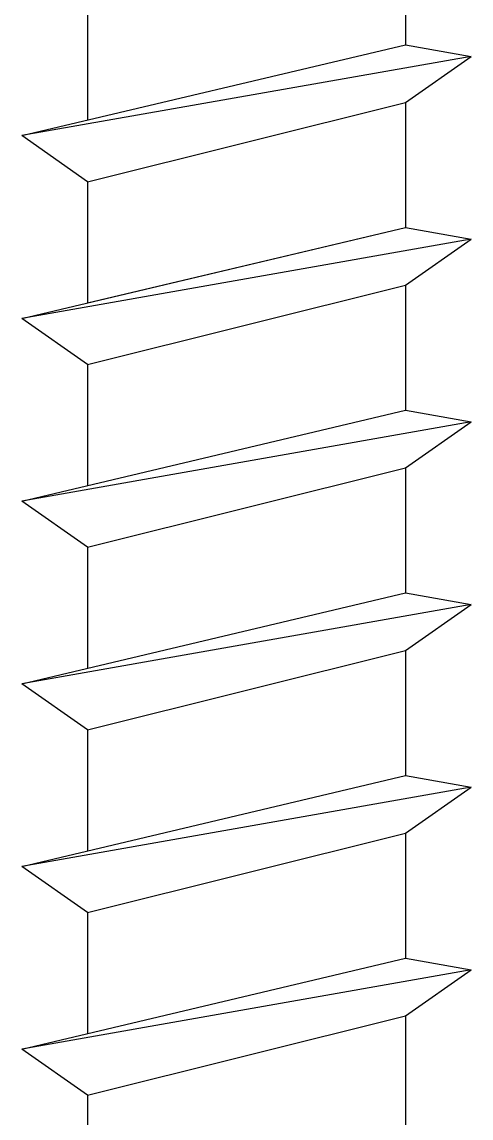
# Model space of a CAD drawing. Header units: inches. Extents: x -2661 to 42767, y -1222 to 9099.
# Drawn here: x 1930.687 to 1930.933, y 1413.31 to 1413.91 of the extents above; entities that cross this region are included whole.
import ezdxf

# ---------------------------------------------------------------- set-up
doc = ezdxf.new("R2010")
doc.units = ezdxf.units.IN
doc.header["$LTSCALE"] = 12
doc.header["$MEASUREMENT"] = 0
doc.layers.get('0').update_dxf_attribs({"linetype": 'CONTINUOUS'})
doc.layers.add('S-FASTENERS', color=2, linetype='CONTINUOUS')
doc.layers.add('S-SIMPSON', color=2, linetype='CONTINUOUS')

# ---------------------------------------------------------------- blocks, each defined once
blk = doc.blocks.new('SDS.25X6-f')
at = {"layer": 'S-SIMPSON', "color": 1}
for p, q in [((0.087, -3.58156), (0.087, -3.65)), ((0.087, -3.58156), (0.087, -3.65)), ((0.087, -3.58156), (0.087, -3.65)), ((0.087, -3.58156), (0.087, -3.65)), ((0.087, -3.58156), (0.087, -3.65)), ((0.087, -3.58156), (0.087, -3.65)), ((0.087, -3.58156), (0.087, -3.65)), ((0.087, -3.58156), (0.087, -3.65)), ((0.087, -3.58156), (0.087, -3.65)), ((0.087, -3.58156), (0.087, -3.65)), ((0.087, -3.58156), (0.087, -3.65)), ((-0.087, -3.62493), (-0.087, -3.6912)), ((-0.087, -3.62493), (-0.087, -3.6912)), ((-0.087, -3.62493), (-0.087, -3.6912)), ((-0.087, -3.62493), (-0.087, -3.6912)), ((-0.087, -3.62493), (-0.087, -3.6912)), ((-0.087, -3.62493), (-0.087, -3.6912)), ((-0.087, -3.62493), (-0.087, -3.6912)), ((-0.087, -3.62493), (-0.087, -3.6912)), ((-0.087, -3.62493), (-0.087, -3.6912)), ((-0.087, -3.62493), (-0.087, -3.6912)), ((-0.087, -3.62493), (-0.087, -3.6912)), ((-0.123, -3.69972), (0.087, -3.65)), ((-0.123, -3.69972), (0.087, -3.65)), ((-0.123, -3.69972), (0.087, -3.65)), ((-0.123, -3.69972), (0.087, -3.65)), ((-0.123, -3.69972), (0.087, -3.65)), ((-0.123, -3.69972), (0.087, -3.65)), ((-0.123, -3.69972), (0.087, -3.65)), ((-0.123, -3.69972), (0.087, -3.65)), ((-0.123, -3.69972), (0.087, -3.65)), ((-0.123, -3.69972), (0.087, -3.65)), ((-0.123, -3.69972), (0.087, -3.65)), ((0.087, -3.65), (0.123, -3.65635)), ((0.087, -3.65), (0.123, -3.65635)), ((0.087, -3.65), (0.123, -3.65635)), ((0.087, -3.65), (0.123, -3.65635)), ((0.087, -3.65), (0.123, -3.65635)), ((0.087, -3.65), (0.123, -3.65635)), ((0.087, -3.65), (0.123, -3.65635)), ((0.087, -3.65), (0.123, -3.65635)), ((0.087, -3.65), (0.123, -3.65635)), ((0.087, -3.65), (0.123, -3.65635)), ((0.087, -3.65), (0.123, -3.65635)), ((0.123, -3.65635), (-0.123, -3.69972)), ((0.123, -3.65635), (-0.123, -3.69972)), ((0.123, -3.65635), (-0.123, -3.69972)), ((0.123, -3.65635), (-0.123, -3.69972)), ((0.123, -3.65635), (-0.123, -3.69972)), ((0.123, -3.65635), (-0.123, -3.69972)), ((0.123, -3.65635), (-0.123, -3.69972)), ((0.123, -3.65635), (-0.123, -3.69972)), ((0.123, -3.65635), (-0.123, -3.69972)), ((0.123, -3.65635), (-0.123, -3.69972)), ((0.123, -3.65635), (-0.123, -3.69972)), ((0.087, -3.68156), (0.123, -3.65635)), ((0.087, -3.68156), (0.123, -3.65635)), ((0.087, -3.68156), (0.123, -3.65635)), ((0.087, -3.68156), (0.123, -3.65635)), ((0.087, -3.68156), (0.123, -3.65635)), ((0.087, -3.68156), (0.123, -3.65635)), ((0.087, -3.68156), (0.123, -3.65635)), ((0.087, -3.68156), (0.123, -3.65635)), ((0.087, -3.68156), (0.123, -3.65635)), ((0.087, -3.68156), (0.123, -3.65635)), ((0.087, -3.68156), (0.123, -3.65635)), ((-0.087, -3.72493), (0.087, -3.68156)), ((-0.087, -3.72493), (0.087, -3.68156)), ((-0.087, -3.72493), (0.087, -3.68156)), ((-0.087, -3.72493), (0.087, -3.68156)), ((-0.087, -3.72493), (0.087, -3.68156)), ((-0.087, -3.72493), (0.087, -3.68156)), ((-0.087, -3.72493), (0.087, -3.68156)), ((-0.087, -3.72493), (0.087, -3.68156)), ((-0.087, -3.72493), (0.087, -3.68156)), ((-0.087, -3.72493), (0.087, -3.68156)), ((-0.087, -3.72493), (0.087, -3.68156)), ((0.087, -3.68156), (0.087, -3.75)), ((0.087, -3.68156), (0.087, -3.75)), ((0.087, -3.68156), (0.087, -3.75)), ((0.087, -3.68156), (0.087, -3.75)), ((0.087, -3.68156), (0.087, -3.75)), ((0.087, -3.68156), (0.087, -3.75)), ((0.087, -3.68156), (0.087, -3.75)), ((0.087, -3.68156), (0.087, -3.75)), ((-0.087, -3.72493), (-0.123, -3.69972)), ((-0.087, -3.72493), (-0.123, -3.69972)), ((-0.087, -3.72493), (-0.123, -3.69972)), ((-0.087, -3.72493), (-0.123, -3.69972)), ((-0.087, -3.72493), (-0.123, -3.69972)), ((-0.087, -3.72493), (-0.123, -3.69972)), ((-0.087, -3.72493), (-0.123, -3.69972)), ((-0.087, -3.72493), (-0.123, -3.69972)), ((-0.087, -3.72493), (-0.123, -3.69972)), ((-0.087, -3.72493), (-0.123, -3.69972)), ((-0.087, -3.72493), (-0.123, -3.69972)), ((-0.087, -3.72493), (-0.123, -3.69972)), ((-0.087, -3.72493), (-0.123, -3.69972)), ((-0.087, -3.72493), (0, -3.70324)), ((-0.087, -3.72493), (0, -3.70324)), ((-0.087, -3.72493), (-0.087, -3.7912)), ((-0.087, -3.72493), (-0.087, -3.7912)), ((-0.087, -3.72493), (-0.087, -3.7912)), ((-0.087, -3.72493), (-0.087, -3.7912)), ((-0.087, -3.72493), (-0.087, -3.7912)), ((-0.087, -3.72493), (-0.087, -3.7912)), ((-0.087, -3.72493), (-0.087, -3.7912)), ((-0.087, -3.72493), (-0.087, -3.7912)), ((-0.087, -3.72493), (-0.087, -3.7912)), ((-0.087, -3.72493), (-0.087, -3.7912)), ((-0.123, -3.79972), (0.087, -3.75)), ((-0.123, -3.79972), (0.087, -3.75)), ((-0.123, -3.79972), (0.087, -3.75)), ((-0.123, -3.79972), (0.087, -3.75)), ((-0.123, -3.79972), (0.087, -3.75)), ((-0.123, -3.79972), (0.087, -3.75)), ((-0.123, -3.79972), (0.087, -3.75)), ((-0.123, -3.79972), (0.087, -3.75)), ((-0.087, -3.7912), (0.087, -3.75)), ((0.087, -3.75), (0.123, -3.75635)), ((0.087, -3.75), (0.123, -3.75635)), ((0.087, -3.75), (0.123, -3.75635)), ((0.087, -3.75), (0.123, -3.75635)), ((0.087, -3.75), (0.123, -3.75635)), ((0.087, -3.75), (0.123, -3.75635)), ((0.087, -3.75), (0.123, -3.75635)), ((0.087, -3.75), (0.123, -3.75635)), ((0.087, -3.75), (0.123, -3.75635)), ((0.123, -3.75635), (-0.123, -3.79972)), ((0.123, -3.75635), (-0.123, -3.79972)), ((0.123, -3.75635), (-0.123, -3.79972)), ((0.123, -3.75635), (-0.123, -3.79972)), ((0.123, -3.75635), (-0.123, -3.79972)), ((0.123, -3.75635), (-0.123, -3.79972)), ((0.123, -3.75635), (-0.123, -3.79972)), ((0.123, -3.75635), (-0.123, -3.79972)), ((0.123, -3.75635), (-0.123, -3.79972)), ((0.087, -3.78156), (0.123, -3.75635)), ((0.087, -3.78156), (0.123, -3.75635)), ((0.087, -3.78156), (0.123, -3.75635)), ((0.087, -3.78156), (0.123, -3.75635)), ((0.087, -3.78156), (0.123, -3.75635)), ((0.087, -3.78156), (0.123, -3.75635)), ((0.087, -3.78156), (0.123, -3.75635)), ((0.087, -3.78156), (0.123, -3.75635)), ((0.087, -3.78156), (0.123, -3.75635)), ((-0.087, -3.82493), (0.087, -3.78156)), ((-0.087, -3.82493), (0.087, -3.78156)), ((-0.087, -3.82493), (0.087, -3.78156)), ((-0.087, -3.82493), (0.087, -3.78156)), ((-0.087, -3.82493), (0.087, -3.78156)), ((-0.087, -3.82493), (0.087, -3.78156)), ((-0.087, -3.82493), (0.087, -3.78156)), ((-0.087, -3.82493), (0.087, -3.78156)), ((-0.087, -3.82493), (0.087, -3.78156)), ((0.087, -3.78156), (0.087, -3.85)), ((0.087, -3.78156), (0.087, -3.85)), ((0.087, -3.78156), (0.087, -3.85)), ((0.087, -3.78156), (0.087, -3.85)), ((0.087, -3.78156), (0.087, -3.85)), ((0.087, -3.78156), (0.087, -3.85)), ((0.087, -3.78156), (0.087, -3.85)), ((0.087, -3.78156), (0.087, -3.85)), ((0.087, -3.78156), (0.087, -3.85)), ((-0.087, -3.82493), (-0.123, -3.79972)), ((-0.087, -3.82493), (-0.123, -3.79972)), ((-0.087, -3.82493), (-0.123, -3.79972)), ((-0.087, -3.82493), (-0.123, -3.79972)), ((-0.087, -3.82493), (-0.123, -3.79972)), ((-0.087, -3.82493), (-0.123, -3.79972)), ((-0.087, -3.82493), (-0.123, -3.79972)), ((-0.087, -3.82493), (-0.123, -3.79972)), ((-0.087, -3.82493), (-0.123, -3.79972)), ((-0.087, -3.82493), (-0.123, -3.79972)), ((-0.087, -3.82493), (0, -3.80324)), ((-0.087, -3.82493), (-0.087, -3.8912)), ((-0.087, -3.82493), (-0.087, -3.8912)), ((-0.087, -3.82493), (-0.087, -3.8912)), ((-0.087, -3.82493), (-0.087, -3.8912)), ((-0.087, -3.82493), (-0.087, -3.8912)), ((-0.087, -3.82493), (-0.087, -3.8912)), ((-0.087, -3.82493), (-0.087, -3.8912)), ((-0.087, -3.82493), (-0.087, -3.8912)), ((-0.123, -3.89972), (0.087, -3.85)), ((-0.123, -3.89972), (0.087, -3.85)), ((-0.123, -3.89972), (0.087, -3.85)), ((-0.123, -3.89972), (0.087, -3.85)), ((-0.123, -3.89972), (0.087, -3.85)), ((-0.123, -3.89972), (0.087, -3.85)), ((0.087, -3.85), (0.123, -3.85635)), ((0.087, -3.85), (0.123, -3.85635)), ((0.087, -3.85), (0.123, -3.85635)), ((0.087, -3.85), (0.123, -3.85635)), ((0.087, -3.85), (0.123, -3.85635)), ((0.087, -3.85), (0.123, -3.85635)), ((0.123, -3.85635), (-0.123, -3.89972)), ((0.123, -3.85635), (-0.123, -3.89972)), ((0.123, -3.85635), (-0.123, -3.89972)), ((0.123, -3.85635), (-0.123, -3.89972)), ((0.123, -3.85635), (-0.123, -3.89972)), ((0.123, -3.85635), (-0.123, -3.89972)), ((0.087, -3.88156), (0.123, -3.85635)), ((0.087, -3.88156), (0.123, -3.85635)), ((0.087, -3.88156), (0.123, -3.85635)), ((0.087, -3.88156), (0.123, -3.85635)), ((0.087, -3.88156), (0.123, -3.85635)), ((0.087, -3.88156), (0.123, -3.85635)), ((-0.087, -3.92493), (0.087, -3.88156)), ((-0.087, -3.92493), (0.087, -3.88156)), ((-0.087, -3.92493), (0.087, -3.88156)), ((-0.087, -3.92493), (0.087, -3.88156)), ((-0.087, -3.92493), (0.087, -3.88156)), ((-0.087, -3.92493), (0.087, -3.88156)), ((0.087, -3.88156), (0.087, -3.95)), ((0.087, -3.88156), (0.087, -3.95)), ((0.087, -3.88156), (0.087, -3.95)), ((0.087, -3.88156), (0.087, -3.95)), ((0.087, -3.88156), (0.087, -3.95)), ((0.087, -3.88156), (0.087, -3.95)), ((0.087, -3.88156), (0.087, -3.95)), ((-0.087, -3.92493), (-0.123, -3.89972)), ((-0.087, -3.92493), (-0.123, -3.89972)), ((-0.087, -3.92493), (-0.123, -3.89972)), ((-0.087, -3.92493), (-0.123, -3.89972)), ((-0.087, -3.92493), (-0.123, -3.89972)), ((-0.087, -3.92493), (-0.123, -3.89972)), ((-0.087, -3.92493), (-0.087, -3.9912)), ((-0.087, -3.92493), (-0.087, -3.9912)), ((-0.087, -3.92493), (-0.087, -3.9912)), ((-0.087, -3.92493), (-0.087, -3.9912)), ((-0.087, -3.92493), (-0.087, -3.9912)), ((-0.087, -3.92493), (-0.087, -3.9912)), ((-0.087, -3.92493), (-0.087, -3.9912)), ((-0.123, -3.99972), (0.087, -3.95)), ((-0.123, -3.99972), (0.087, -3.95)), ((-0.123, -3.99972), (0.087, -3.95)), ((-0.123, -3.99972), (0.087, -3.95)), ((-0.123, -3.99972), (0.087, -3.95)), ((-0.123, -3.99972), (0.087, -3.95)), ((-0.123, -3.99972), (0.087, -3.95)), ((0.087, -3.95), (0.123, -3.95635)), ((0.087, -3.95), (0.123, -3.95635)), ((0.087, -3.95), (0.123, -3.95635)), ((0.087, -3.95), (0.123, -3.95635)), ((0.087, -3.95), (0.123, -3.95635)), ((0.087, -3.95), (0.123, -3.95635)), ((0.087, -3.95), (0.123, -3.95635)), ((0.123, -3.95635), (-0.123, -3.99972)), ((0.123, -3.95635), (-0.123, -3.99972)), ((0.123, -3.95635), (-0.123, -3.99972)), ((0.123, -3.95635), (-0.123, -3.99972)), ((0.123, -3.95635), (-0.123, -3.99972)), ((0.123, -3.95635), (-0.123, -3.99972)), ((0.123, -3.95635), (-0.123, -3.99972)), ((0.087, -3.98156), (0.123, -3.95635)), ((0.087, -3.98156), (0.123, -3.95635)), ((0.087, -3.98156), (0.123, -3.95635)), ((0.087, -3.98156), (0.123, -3.95635)), ((0.087, -3.98156), (0.123, -3.95635)), ((0.087, -3.98156), (0.123, -3.95635)), ((0.087, -3.98156), (0.123, -3.95635)), ((-0.087, -4.02493), (0.087, -3.98156)), ((-0.087, -4.02493), (0.087, -3.98156)), ((-0.087, -4.02493), (0.087, -3.98156)), ((-0.087, -4.02493), (0.087, -3.98156)), ((-0.087, -4.02493), (0.087, -3.98156)), ((-0.087, -4.02493), (0.087, -3.98156)), ((-0.087, -4.02493), (0.087, -3.98156)), ((0.087, -3.98156), (0.087, -4.05)), ((0.087, -3.98156), (0.087, -4.05)), ((0.087, -3.98156), (0.087, -4.05)), ((0.087, -3.98156), (0.087, -4.05)), ((0.087, -3.98156), (0.087, -4.05)), ((0.087, -3.98156), (0.087, -4.05)), ((0.087, -3.98156), (0.087, -4.05)), ((0.087, -3.98156), (0.087, -4.05)), ((0.087, -3.98156), (0.087, -4.05)), ((0.087, -3.98156), (0.087, -4.05)), ((0.087, -3.98156), (0.087, -4.05)), ((0.087, -3.98156), (0.087, -4.05)), ((0.087, -3.98156), (0.087, -4.05)), ((0.087, -3.98156), (0.087, -4.05)), ((-0.087, -4.02493), (-0.123, -3.99972)), ((-0.087, -4.02493), (-0.123, -3.99972)), ((-0.087, -4.02493), (-0.123, -3.99972)), ((-0.087, -4.02493), (-0.123, -3.99972)), ((-0.087, -4.02493), (-0.123, -3.99972)), ((-0.087, -4.02493), (-0.123, -3.99972)), ((-0.087, -4.02493), (-0.123, -3.99972)), ((-0.087, -4.02493), (-0.123, -3.99972)), ((-0.087, -4.02493), (0, -4.00324)), ((-0.087, -4.02493), (-0.087, -4.0912)), ((-0.087, -4.02493), (-0.087, -4.0912)), ((-0.087, -4.02493), (-0.087, -4.0912)), ((-0.087, -4.02493), (-0.087, -4.0912)), ((-0.087, -4.02493), (-0.087, -4.0912)), ((-0.087, -4.02493), (-0.087, -4.0912)), ((-0.087, -4.02493), (-0.087, -4.0912)), ((-0.087, -4.02493), (-0.087, -4.0912)), ((-0.123, -4.09972), (0.087, -4.05)), ((-0.123, -4.09972), (0.087, -4.05)), ((-0.123, -4.09972), (0.087, -4.05)), ((-0.123, -4.09972), (0.087, -4.05)), ((-0.123, -4.09972), (0.087, -4.05)), ((-0.123, -4.09972), (0.087, -4.05)), ((0.087, -4.05), (0.123, -4.05635)), ((0.087, -4.05), (0.123, -4.05635)), ((0.087, -4.05), (0.123, -4.05635)), ((0.087, -4.05), (0.123, -4.05635)), ((0.087, -4.05), (0.123, -4.05635)), ((0.087, -4.05), (0.123, -4.05635)), ((0.123, -4.05635), (-0.123, -4.09972)), ((0.123, -4.05635), (-0.123, -4.09972)), ((0.123, -4.05635), (-0.123, -4.09972)), ((0.123, -4.05635), (-0.123, -4.09972)), ((0.123, -4.05635), (-0.123, -4.09972)), ((0.123, -4.05635), (-0.123, -4.09972)), ((0.087, -4.08156), (0.123, -4.05635)), ((0.087, -4.08156), (0.123, -4.05635)), ((0.087, -4.08156), (0.123, -4.05635)), ((0.087, -4.08156), (0.123, -4.05635)), ((0.087, -4.08156), (0.123, -4.05635)), ((0.087, -4.08156), (0.123, -4.05635)), ((-0.087, -4.12493), (0.087, -4.08156)), ((-0.087, -4.12493), (0.087, -4.08156)), ((-0.087, -4.12493), (0.087, -4.08156)), ((-0.087, -4.12493), (0.087, -4.08156)), ((-0.087, -4.12493), (0.087, -4.08156)), ((-0.087, -4.12493), (0.087, -4.08156)), ((0.087, -4.08156), (0.087, -4.15)), ((0.087, -4.08156), (0.087, -4.15)), ((0.087, -4.08156), (0.087, -4.15)), ((0.087, -4.08156), (0.087, -4.15)), ((0.087, -4.08156), (0.087, -4.15)), ((0.087, -4.08156), (0.087, -4.15)), ((0.087, -4.08156), (0.087, -4.15)), ((-0.087, -4.12493), (-0.123, -4.09972)), ((-0.087, -4.12493), (-0.123, -4.09972)), ((-0.087, -4.12493), (-0.123, -4.09972)), ((-0.087, -4.12493), (-0.123, -4.09972)), ((-0.087, -4.12493), (-0.123, -4.09972)), ((-0.087, -4.12493), (-0.123, -4.09972)), ((-0.087, -4.12493), (-0.123, -4.09972)), ((-0.087, -4.12493), (0, -4.10324)), ((-0.087, -4.12493), (-0.087, -4.1912)), ((-0.087, -4.12493), (-0.087, -4.1912)), ((-0.087, -4.12493), (-0.087, -4.1912)), ((-0.087, -4.12493), (-0.087, -4.1912)), ((-0.087, -4.12493), (-0.087, -4.1912)), ((-0.087, -4.12493), (-0.087, -4.1912)), ((-0.087, -4.12493), (-0.087, -4.1912)), ((-0.123, -4.19972), (0.087, -4.15)), ((-0.123, -4.19972), (0.087, -4.15)), ((-0.123, -4.19972), (0.087, -4.15)), ((0.087, -4.15), (0.123, -4.15635)), ((0.087, -4.15), (0.123, -4.15635)), ((0.087, -4.15), (0.123, -4.15635)), ((0.123, -4.15635), (-0.123, -4.19972)), ((0.123, -4.15635), (-0.123, -4.19972)), ((0.123, -4.15635), (-0.123, -4.19972)), ((0.087, -4.18156), (0.123, -4.15635)), ((0.087, -4.18156), (0.123, -4.15635)), ((0.087, -4.18156), (0.123, -4.15635)), ((-0.087, -4.22493), (0.087, -4.18156)), ((-0.087, -4.22493), (0.087, -4.18156)), ((-0.087, -4.22493), (0.087, -4.18156)), ((0.087, -4.18156), (0.087, -4.25)), ((0.087, -4.18156), (0.087, -4.25)), ((0.087, -4.18156), (0.087, -4.25)), ((0.087, -4.18156), (0.087, -4.25)), ((0.087, -4.18156), (0.087, -4.25)), ((-0.087, -4.22493), (-0.123, -4.19972)), ((-0.087, -4.22493), (-0.123, -4.19972)), ((-0.087, -4.22493), (-0.123, -4.19972)), ((-0.087, -4.22493), (-0.087, -4.2912)), ((-0.087, -4.22493), (-0.087, -4.2912)), ((-0.087, -4.22493), (-0.087, -4.2912)), ((-0.087, -4.22493), (-0.087, -4.2912)), ((-0.087, -4.22493), (-0.087, -4.2912))]:
    blk.add_line(p, q, dxfattribs=at)
blk = doc.blocks.new('*U1812')
at = {"layer": 'S-FASTENERS'}
blk.add_blockref('SDS.25X6-f', (0, 0), dxfattribs=at)
blk = doc.blocks.new('WALL_SILL_2x4')
at = {"layer": 'S-FASTENERS'}
blk.add_blockref('*U1812', (-1, 1.5), dxfattribs=at)

msp = doc.modelspace()

# ---------------------------------------------------------------- block references
msp.add_blockref('WALL_SILL_2x4', (1931.80984, 1416.0471))

doc.saveas('drawing.dxf')
